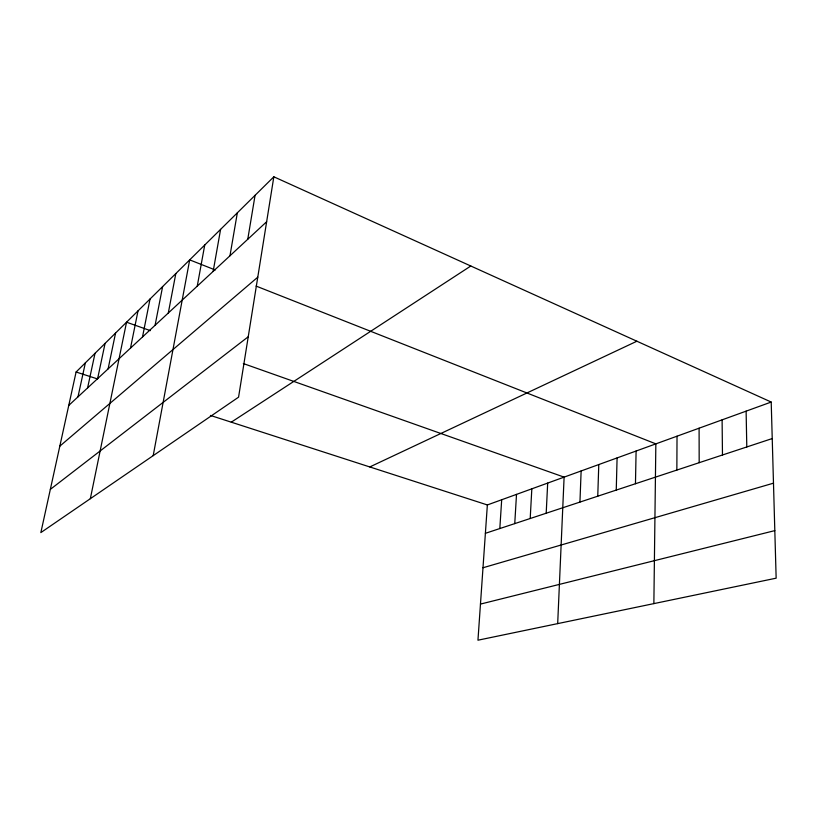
<?xml version="1.0" encoding="UTF-8"?>
<svg xmlns="http://www.w3.org/2000/svg" width="817" height="817" viewBox="0 0 817 817"><rect width="100%" height="100%" fill="white"/><g stroke="black" fill="none" stroke-linecap="round" stroke-linejoin="round"><path stroke-width="1.23" d="M676.854 470.071L677.027 436.196M653.866 603.61L655.847 443.866L256.068 286.073M635.463 483.735L636.096 451.035M616.253 490.088L617.09 457.918M597.758 496.195L598.779 464.556M579.947 502.077L581.132 470.96M557.684 623.616L564.108 477.128L243.333 363.555M546.195 513.229L547.686 483.082M530.202 518.519L531.826 488.832M514.751 523.615L516.507 494.387M499.82 528.548L501.689 499.749M771.207 402.056L487.361 504.947L477.955 640.201L776.15 578.181L771.207 402.056L273.838 176.799L76.093 372.011L40.85 532.592L238.564 397.174L273.838 176.799M247.765 239.258L255.067 195.334M229.965 255.782L237.339 212.828M213.155 271.387L220.59 229.373M197.254 286.144L204.73 245.029M153.198 455.651L189.687 259.877L215.239 269.957M168.302 313.023L175.818 273.562M155.087 325.278L162.614 286.604M142.505 336.961L150.032 299.022M130.506 348.103L138.012 310.879M90.34 498.697L126.543 322.204L150.389 330.65M108.099 368.896L115.565 333.04M97.631 378.618L105.066 343.406M87.593 387.932L95.007 353.342M77.983 396.858L85.356 362.871M68.761 405.416L266.648 221.734M59.815 446.164L257.774 277.177M50.337 489.383L248.235 336.767M231.282 422.175L470.817 266.005M369.784 466.946L636.892 341.22M485.38 533.317L772.239 438.555M482.99 567.754L773.485 483.174M480.467 604.09L774.812 530.621M76.093 372.011L97.601 378.965M210.429 415.434L487.361 504.947M746.115 411.145L746.799 446.96M722.105 419.856L722.473 454.998M699.097 428.2L699.178 462.688"/></g></svg>
